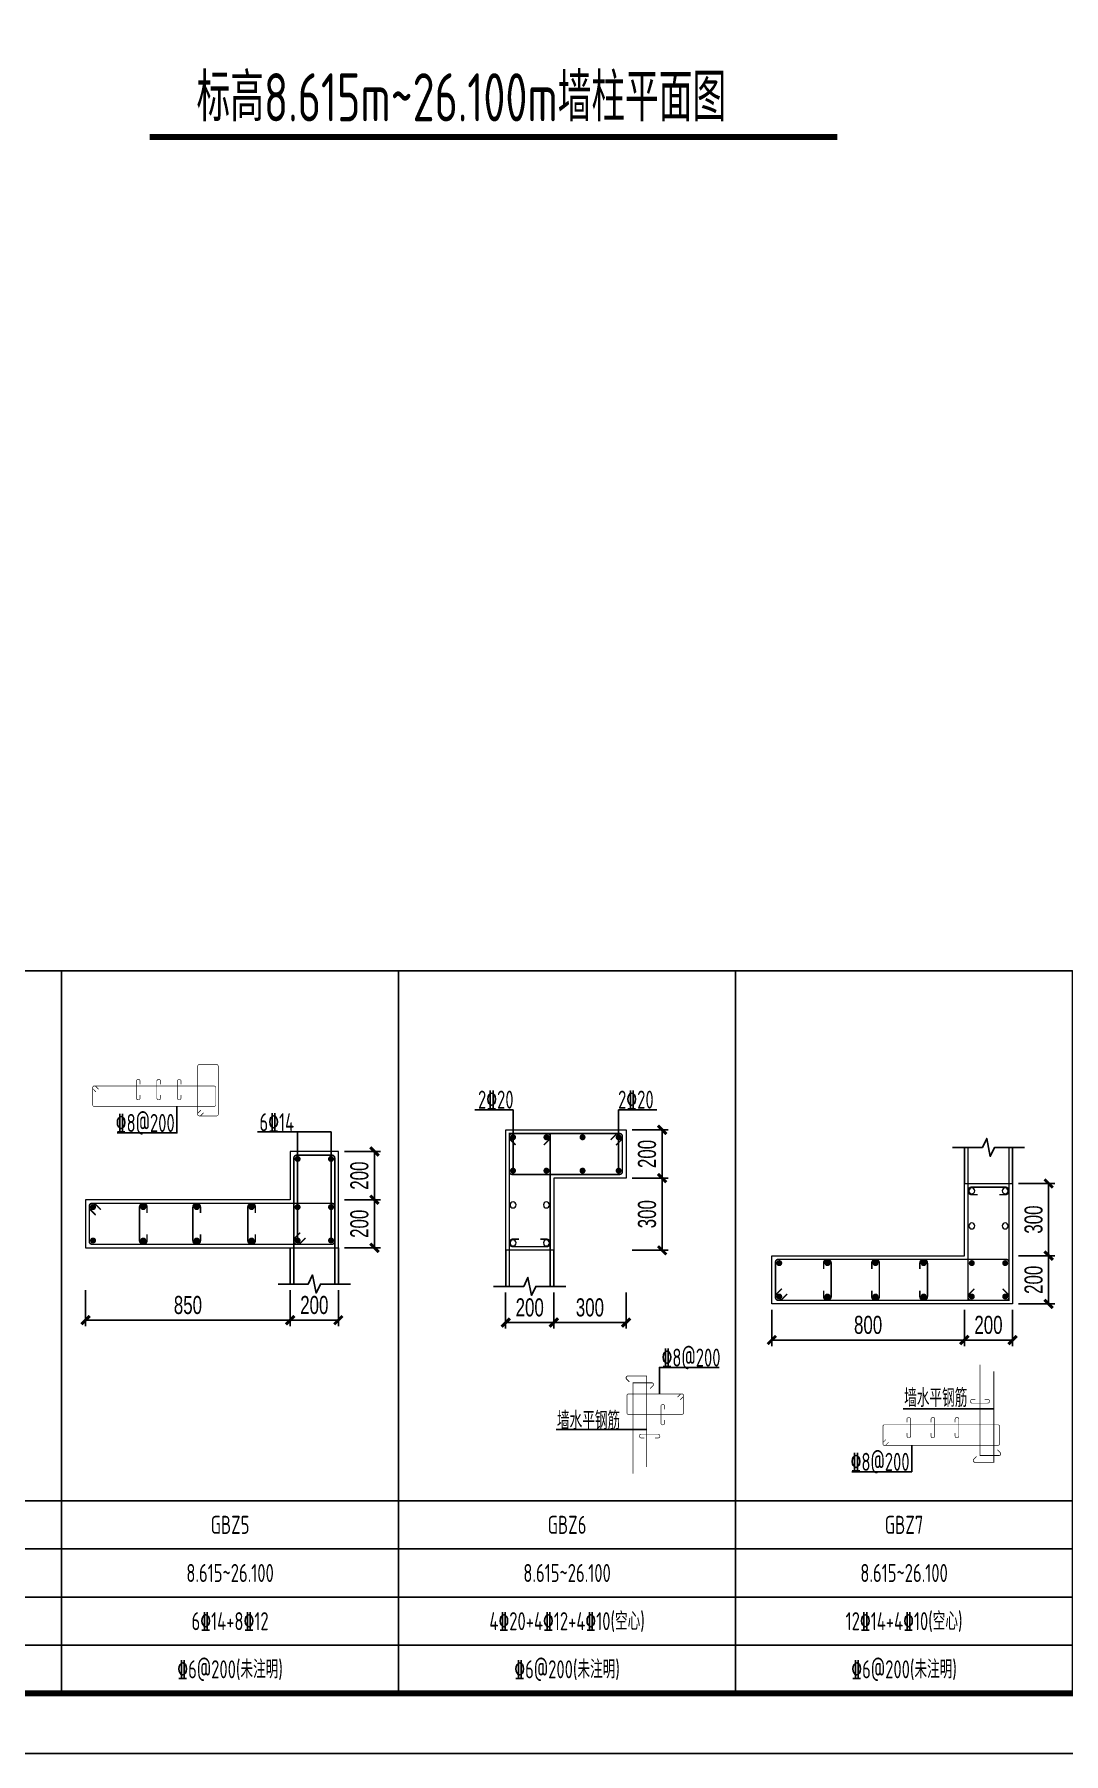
# Model space of a CAD drawing. Extents: x 393367 to 3005760, y 4998 to 826018.
# Drawn here: x 2371691 to 2388795, y 389162 to 417718 of the extents above; entities that cross this region are included whole.
import ezdxf
from ezdxf.enums import TextEntityAlignment as Align

# ---------------------------------------------------------------- set-up
doc = ezdxf.new("R2010")
doc.units = 0
doc.header["$LTSCALE"] = 1000
doc.layers.get('0').update_dxf_attribs({"linetype": 'CONTINUOUS'})
doc.layers.get('Defpoints').update_dxf_attribs({"linetype": 'CONTINUOUS'})
for name, color, linetype in [('-TK', 7, 'CONTINUOUS'), ('link-墙筋', 6, 'CONTINUOUS'), ('outline-pdx', 7, 'CONTINUOUS'), ('PUB_TEXT', 7, 'CONTINUOUS'), ('TAB', 7, 'CONTINUOUS'), ('TEXT', 7, 'CONTINUOUS'), ('z-计算配筋', 7, 'CONTINUOUS'), ('z-详图标注', 3, 'CONTINUOUS')]:
    doc.layers.add(name, color=color, linetype=linetype)
for name, color, linetype, lineweight in [('link', 6, 'CONTINUOUS', 18), ('outline', 7, 'CONTINUOUS', 18), ('REIN', 1, 'CONTINUOUS', 18)]:
    doc.layers.add(name, color=color, linetype=linetype, lineweight=lineweight)
doc.layers.add('yichutu', color=7, linetype='CONTINUOUS', true_color=0xffffff, plot=False)
doc.styles.add('BW_Dim', font='Bweng.shx', dxfattribs={"width": 0.7, "bigfont": 'hztxt.shx'})
doc.styles.add('TSSD_Rein', font='Tssdeng.shx', dxfattribs={"width": 0.7, "bigfont": 'hztxt.shx'})
doc.dimstyles.new('Cyz_25_100', dxfattribs={"dimtxt": 300, "dimasz": 100, "dimexe": 100, "dimexo": 100, "dimgap": 100, "dimtad": 1, "dimdec": 0, "dimlfac": 0.25, "dimzin": 0, "dimdsep": 46, "dimtxsty": 'BW_Dim', "dimblk": '_bwk', "dimcen": 0, "dimclrt": 7, "dimadec": 0, "dimazin": 0, "dimtfac": 1, "dimtdec": 0, "dimtix": 1, "dimtmove": 2, "dimatfit": 0, "dimfxl": 1, "dimtolj": 1, "dimtzin": 0, "dimarcsym": 0})

# ---------------------------------------------------------------- blocks, each defined once
blk = doc.blocks.new('_bwk')
blk.add_line((-1, 0), (0, 0))
at = {"const_width": 0.5}
blk.add_lwpolyline([(-0.7, -0.7), (0.7, 0.7)], dxfattribs=at)
blk = doc.blocks.new('*D304')
at = {"layer": 'Defpoints', "color": 0}
for p in [(2376743, 398362), (2377343, 398362), (2376743, 397562)]:
    blk.add_point(p, dxfattribs=at)
at = {"layer": 'z-详图标注', "color": 0, "lineweight": -2}
for p, q in [((2376843, 398362), (2377443, 398362)), ((2377343, 397662), (2377343, 398262)), ((2376843, 397562), (2377443, 397562))]:
    blk.add_line(p, q, dxfattribs=at)
at = {"layer": 'z-详图标注', "color": 0, "lineweight": -2, "xscale": 100, "yscale": 100, "zscale": 100}
for p, rotation in [((2377343, 398362), 90), ((2377343, 397562), 270)]:
    blk.add_blockref('_bwk', p, dxfattribs=dict(at, rotation=rotation))
at = {"layer": 'z-详图标注', "color": 7, "insert": (2377093, 397962), "char_height": 300, "attachment_point": 5, "rotation": 90, "style": 'BW_Dim'}
blk.add_mtext('\\A1;200', dxfattribs=at)
blk = doc.blocks.new('*D305')
at = {"layer": 'Defpoints', "color": 0}
for p in [(2376743, 399162), (2377343, 399162), (2376743, 398362)]:
    blk.add_point(p, dxfattribs=at)
at = {"layer": 'z-详图标注', "color": 0, "lineweight": -2}
for p, q in [((2376843, 399162), (2377443, 399162)), ((2377343, 398462), (2377343, 399062)), ((2376843, 398362), (2377443, 398362))]:
    blk.add_line(p, q, dxfattribs=at)
at = {"layer": 'z-详图标注', "color": 0, "lineweight": -2, "xscale": 100, "yscale": 100, "zscale": 100}
for p, rotation in [((2377343, 399162), 90), ((2377343, 398362), 270)]:
    blk.add_blockref('_bwk', p, dxfattribs=dict(at, rotation=rotation))
at = {"layer": 'z-详图标注', "color": 7, "insert": (2377093, 398762), "char_height": 300, "attachment_point": 5, "rotation": 90, "style": 'BW_Dim'}
blk.add_mtext('\\A1;200', dxfattribs=at)
blk = doc.blocks.new('*D306')
at = {"layer": 'Defpoints', "color": 0}
for p in [(2372543, 396962), (2375943, 396962), (2375943, 396362)]:
    blk.add_point(p, dxfattribs=at)
at = {"layer": 'z-详图标注', "color": 0, "lineweight": -2}
for p, q in [((2372543, 396862), (2372543, 396262)), ((2375943, 396862), (2375943, 396262)), ((2372643, 396362), (2375843, 396362))]:
    blk.add_line(p, q, dxfattribs=at)
at = {"layer": 'z-详图标注', "color": 0, "lineweight": -2, "xscale": 100, "yscale": 100, "zscale": 100, "rotation": 180}
blk.add_blockref('_bwk', (2372543, 396362), dxfattribs=at)
at = {"layer": 'z-详图标注', "color": 0, "lineweight": -2, "xscale": 100, "yscale": 100, "zscale": 100}
blk.add_blockref('_bwk', (2375943, 396362), dxfattribs=at)
at = {"layer": 'z-详图标注', "color": 7, "insert": (2374243, 396612), "char_height": 300, "attachment_point": 5, "style": 'BW_Dim'}
blk.add_mtext('\\A1;850', dxfattribs=at)
blk = doc.blocks.new('*D307')
at = {"layer": 'Defpoints', "color": 0}
for p in [(2375943, 396962), (2376743, 396962), (2376743, 396362)]:
    blk.add_point(p, dxfattribs=at)
at = {"layer": 'z-详图标注', "color": 0, "lineweight": -2}
for p, q in [((2375943, 396862), (2375943, 396262)), ((2376743, 396862), (2376743, 396262)), ((2376043, 396362), (2376643, 396362))]:
    blk.add_line(p, q, dxfattribs=at)
at = {"layer": 'z-详图标注', "color": 0, "lineweight": -2, "xscale": 100, "yscale": 100, "zscale": 100, "rotation": 180}
blk.add_blockref('_bwk', (2375943, 396362), dxfattribs=at)
at = {"layer": 'z-详图标注', "color": 0, "lineweight": -2, "xscale": 100, "yscale": 100, "zscale": 100}
blk.add_blockref('_bwk', (2376743, 396362), dxfattribs=at)
at = {"layer": 'z-详图标注', "color": 7, "insert": (2376343, 396612), "char_height": 300, "attachment_point": 5, "style": 'BW_Dim'}
blk.add_mtext('\\A1;200', dxfattribs=at)
blk = doc.blocks.new('A1')
blk.add_lwpolyline([(0, 59400), (0, 0), (84100, 0), (84100, 59400)], close=True)
at = {"const_width": 100}
blk.add_lwpolyline([(2500, 58400), (2500, 1000), (83100, 1000), (83100, 58400)], close=True, dxfattribs=at)
blk = doc.blocks.new('*D482')
at = {"layer": 'Defpoints', "color": 0}
for p in [(2381523, 398722), (2382123, 398722), (2381523, 397522)]:
    blk.add_point(p, dxfattribs=at)
at = {"layer": 'z-详图标注', "color": 0, "lineweight": -2}
for p, q in [((2381623, 398722), (2382223, 398722)), ((2382123, 397622), (2382123, 398622)), ((2381623, 397522), (2382223, 397522))]:
    blk.add_line(p, q, dxfattribs=at)
at = {"layer": 'z-详图标注', "color": 0, "lineweight": -2, "xscale": 100, "yscale": 100, "zscale": 100}
for p, rotation in [((2382123, 398722), 90), ((2382123, 397522), 270)]:
    blk.add_blockref('_bwk', p, dxfattribs=dict(at, rotation=rotation))
at = {"layer": 'z-详图标注', "color": 7, "insert": (2381873, 398122), "char_height": 300, "attachment_point": 5, "rotation": 90, "style": 'BW_Dim'}
blk.add_mtext('\\A1;300', dxfattribs=at)
blk = doc.blocks.new('*D483')
at = {"layer": 'Defpoints', "color": 0}
for p in [(2381523, 399522), (2382123, 399522), (2381523, 398722)]:
    blk.add_point(p, dxfattribs=at)
at = {"layer": 'z-详图标注', "color": 0, "lineweight": -2}
for p, q in [((2381623, 399522), (2382223, 399522)), ((2382123, 398822), (2382123, 399422)), ((2381623, 398722), (2382223, 398722))]:
    blk.add_line(p, q, dxfattribs=at)
at = {"layer": 'z-详图标注', "color": 0, "lineweight": -2, "xscale": 100, "yscale": 100, "zscale": 100}
for p, rotation in [((2382123, 399522), 90), ((2382123, 398722), 270)]:
    blk.add_blockref('_bwk', p, dxfattribs=dict(at, rotation=rotation))
at = {"layer": 'z-详图标注', "color": 7, "insert": (2381873, 399122), "char_height": 300, "attachment_point": 5, "rotation": 90, "style": 'BW_Dim'}
blk.add_mtext('\\A1;200', dxfattribs=at)
blk = doc.blocks.new('*D484')
at = {"layer": 'Defpoints', "color": 0}
for p in [(2379523, 396922), (2380323, 396922), (2380323, 396322)]:
    blk.add_point(p, dxfattribs=at)
at = {"layer": 'z-详图标注', "color": 0, "lineweight": -2}
for p, q in [((2379523, 396822), (2379523, 396222)), ((2380323, 396822), (2380323, 396222)), ((2379623, 396322), (2380223, 396322))]:
    blk.add_line(p, q, dxfattribs=at)
at = {"layer": 'z-详图标注', "color": 0, "lineweight": -2, "xscale": 100, "yscale": 100, "zscale": 100, "rotation": 180}
blk.add_blockref('_bwk', (2379523, 396322), dxfattribs=at)
at = {"layer": 'z-详图标注', "color": 0, "lineweight": -2, "xscale": 100, "yscale": 100, "zscale": 100}
blk.add_blockref('_bwk', (2380323, 396322), dxfattribs=at)
at = {"layer": 'z-详图标注', "color": 7, "insert": (2379923, 396572), "char_height": 300, "attachment_point": 5, "style": 'BW_Dim'}
blk.add_mtext('\\A1;200', dxfattribs=at)
blk = doc.blocks.new('*D485')
at = {"layer": 'Defpoints', "color": 0}
for p in [(2380323, 396922), (2381523, 396922), (2381523, 396322)]:
    blk.add_point(p, dxfattribs=at)
at = {"layer": 'z-详图标注', "color": 0, "lineweight": -2}
for p, q in [((2380323, 396822), (2380323, 396222)), ((2381523, 396822), (2381523, 396222)), ((2380423, 396322), (2381423, 396322))]:
    blk.add_line(p, q, dxfattribs=at)
at = {"layer": 'z-详图标注', "color": 0, "lineweight": -2, "xscale": 100, "yscale": 100, "zscale": 100, "rotation": 180}
blk.add_blockref('_bwk', (2380323, 396322), dxfattribs=at)
at = {"layer": 'z-详图标注', "color": 0, "lineweight": -2, "xscale": 100, "yscale": 100, "zscale": 100}
blk.add_blockref('_bwk', (2381523, 396322), dxfattribs=at)
at = {"layer": 'z-详图标注', "color": 7, "insert": (2380923, 396572), "char_height": 300, "attachment_point": 5, "style": 'BW_Dim'}
blk.add_mtext('\\A1;300', dxfattribs=at)
blk = doc.blocks.new('*D486')
at = {"layer": 'Defpoints', "color": 0}
for p in [(2387946, 397432), (2388546, 397432), (2387946, 396632)]:
    blk.add_point(p, dxfattribs=at)
at = {"layer": 'z-详图标注', "color": 0, "lineweight": -2}
for p, q in [((2388046, 397432), (2388646, 397432)), ((2388546, 396732), (2388546, 397332)), ((2388046, 396632), (2388646, 396632))]:
    blk.add_line(p, q, dxfattribs=at)
at = {"layer": 'z-详图标注', "color": 0, "lineweight": -2, "xscale": 100, "yscale": 100, "zscale": 100}
for p, rotation in [((2388546, 397432), 90), ((2388546, 396632), 270)]:
    blk.add_blockref('_bwk', p, dxfattribs=dict(at, rotation=rotation))
at = {"layer": 'z-详图标注', "color": 7, "insert": (2388296, 397032), "char_height": 300, "attachment_point": 5, "rotation": 90, "style": 'BW_Dim'}
blk.add_mtext('\\A1;200', dxfattribs=at)
blk = doc.blocks.new('*D487')
at = {"layer": 'Defpoints', "color": 0}
for p in [(2387946, 398632), (2388546, 398632), (2387946, 397432)]:
    blk.add_point(p, dxfattribs=at)
at = {"layer": 'z-详图标注', "color": 0, "lineweight": -2}
for p, q in [((2388046, 398632), (2388646, 398632)), ((2388546, 397532), (2388546, 398532)), ((2388046, 397432), (2388646, 397432))]:
    blk.add_line(p, q, dxfattribs=at)
at = {"layer": 'z-详图标注', "color": 0, "lineweight": -2, "xscale": 100, "yscale": 100, "zscale": 100}
for p, rotation in [((2388546, 398632), 90), ((2388546, 397432), 270)]:
    blk.add_blockref('_bwk', p, dxfattribs=dict(at, rotation=rotation))
at = {"layer": 'z-详图标注', "color": 7, "insert": (2388296, 398032), "char_height": 300, "attachment_point": 5, "rotation": 90, "style": 'BW_Dim'}
blk.add_mtext('\\A1;300', dxfattribs=at)
blk = doc.blocks.new('*D488')
at = {"layer": 'Defpoints', "color": 0}
for p in [(2383946, 396632), (2387146, 396632), (2387146, 396032)]:
    blk.add_point(p, dxfattribs=at)
at = {"layer": 'z-详图标注', "color": 0, "lineweight": -2}
for p, q in [((2383946, 396532), (2383946, 395932)), ((2387146, 396532), (2387146, 395932)), ((2384046, 396032), (2387046, 396032))]:
    blk.add_line(p, q, dxfattribs=at)
at = {"layer": 'z-详图标注', "color": 0, "lineweight": -2, "xscale": 100, "yscale": 100, "zscale": 100, "rotation": 180}
blk.add_blockref('_bwk', (2383946, 396032), dxfattribs=at)
at = {"layer": 'z-详图标注', "color": 0, "lineweight": -2, "xscale": 100, "yscale": 100, "zscale": 100}
blk.add_blockref('_bwk', (2387146, 396032), dxfattribs=at)
at = {"layer": 'z-详图标注', "color": 7, "insert": (2385546, 396282), "char_height": 300, "attachment_point": 5, "style": 'BW_Dim'}
blk.add_mtext('\\A1;800', dxfattribs=at)
blk = doc.blocks.new('*D489')
at = {"layer": 'Defpoints', "color": 0}
for p in [(2387146, 396632), (2387946, 396632), (2387946, 396032)]:
    blk.add_point(p, dxfattribs=at)
at = {"layer": 'z-详图标注', "color": 0, "lineweight": -2}
for p, q in [((2387146, 396532), (2387146, 395932)), ((2387946, 396532), (2387946, 395932)), ((2387246, 396032), (2387846, 396032))]:
    blk.add_line(p, q, dxfattribs=at)
at = {"layer": 'z-详图标注', "color": 0, "lineweight": -2, "xscale": 100, "yscale": 100, "zscale": 100, "rotation": 180}
blk.add_blockref('_bwk', (2387146, 396032), dxfattribs=at)
at = {"layer": 'z-详图标注', "color": 0, "lineweight": -2, "xscale": 100, "yscale": 100, "zscale": 100}
blk.add_blockref('_bwk', (2387946, 396032), dxfattribs=at)
at = {"layer": 'z-详图标注', "color": 7, "insert": (2387546, 396282), "char_height": 300, "attachment_point": 5, "style": 'BW_Dim'}
blk.add_mtext('\\A1;200', dxfattribs=at)
blk = doc.blocks.new('yct-841-594-84100-59400-100-1000')
at = {"layer": 'yichutu', "color": 7, "true_color": 0xffffff}
blk.add_lwpolyline([(0, 0), (0, 59400), (84100, 59400), (84100, 0)], close=True, dxfattribs=at)

msp = doc.modelspace()

# ---------------------------------------------------------------- linework, layer by layer
at = {"layer": '-TK'}
msp.add_line((2342393.38356, 389162.12225), (2415993.38356, 389162.12225), dxfattribs=at)
at = {"layer": 'link'}
for points, const_width in [([(2373448.66786, 400102.43973), (2373448.66786, 400052.43973, -1), (2373386.16786, 400052.43973), (2373386.16786, 400329.93973, -1), (2373448.66786, 400329.93973), (2373448.66786, 400279.93973)], 10), ([(2373788.6664, 400102.42101), (2373788.6664, 400052.42101, -1), (2373726.1664, 400052.42101), (2373726.1664, 400329.92101, -1), (2373788.6664, 400329.92101), (2373788.6664, 400279.92101)], 10), ([(2374128.66494, 400102.40228), (2374128.66494, 400052.40228, -1), (2374066.16494, 400052.40228), (2374066.16494, 400329.90228, -1), (2374128.66494, 400329.90228), (2374128.66494, 400279.90228)], 10), ([(2387368.92744, 398446.7313), (2387268.92744, 398446.7313, -1), (2387268.92744, 398571.7313), (2387823.92744, 398571.7313, -1), (2387823.92744, 398446.7313), (2387723.92744, 398446.7313)], 25), ([(2373563.61904, 397784.67034), (2373563.61904, 397684.67034, -1), (2373438.61904, 397684.67034), (2373438.61904, 398239.67034, -1), (2373563.61904, 398239.67034), (2373563.61904, 398139.67034)], 25), ([(2374450.85702, 397784.59545), (2374450.85702, 397684.59545, -1), (2374325.85702, 397684.59545), (2374325.85702, 398239.59545, -1), (2374450.85702, 398239.59545), (2374450.85702, 398139.59545)], 25), ([(2375363.70562, 397784.558), (2375363.70562, 397684.558, -1), (2375238.70562, 397684.558), (2375238.70562, 398239.558, -1), (2375363.70562, 398239.558), (2375363.70562, 398139.558)], 25), ([(2379745.6155, 397707.00929), (2379645.6155, 397707.00929, 1), (2379645.6155, 397582.00929), (2380200.6155, 397582.00929, 1), (2380200.6155, 397707.00929), (2380100.6155, 397707.00929)], 25), ([(2384806.40854, 397209.2313), (2384806.40854, 397309.2313, -1), (2384931.40854, 397309.2313), (2384931.40854, 396754.2313, -1), (2384806.40854, 396754.2313), (2384806.40854, 396854.2313)], 25), ([(2385606.41484, 397209.2313), (2385606.41484, 397309.2313, -1), (2385731.41484, 397309.2313), (2385731.41484, 396754.2313, -1), (2385606.41484, 396754.2313), (2385606.41484, 396854.2313)], 25), ([(2386406.42114, 397209.2313), (2386406.42114, 397309.2313, -1), (2386531.42114, 397309.2313), (2386531.42114, 396754.2313, -1), (2386406.42114, 396754.2313), (2386406.42114, 396854.2313)], 25), ([(2382165.30524, 394703.64065), (2382165.30524, 394653.64065, -1), (2382102.80524, 394653.64065), (2382102.80524, 394931.14065, -1), (2382165.30524, 394931.14065), (2382165.30524, 394881.14065)], 10), ([(2387483.23321, 395045.94729), (2387533.23321, 395045.94729, -1), (2387533.23321, 394983.44729), (2387275.73321, 394983.44729, -1), (2387275.73321, 395045.94729), (2387325.73321, 395045.94729)], 10), ([(2386191.38948, 394665.69712), (2386191.38948, 394715.69712, -1), (2386253.88948, 394715.69712), (2386253.88948, 394438.19712, -1), (2386191.38948, 394438.19712), (2386191.38948, 394488.19712)], 10), ([(2386591.39263, 394665.69712), (2386591.39263, 394715.69712, -1), (2386653.89263, 394715.69712), (2386653.89263, 394438.19712, -1), (2386591.39263, 394438.19712), (2386591.39263, 394488.19712)], 10), ([(2386991.39578, 394665.69712), (2386991.39578, 394715.69712, -1), (2387053.89578, 394715.69712), (2387053.89578, 394438.19712, -1), (2386991.39578, 394438.19712), (2386991.39578, 394488.19712)], 10), ([(2382004.24603, 394405.36781), (2382054.24603, 394405.36781, 1), (2382054.24603, 394467.86781), (2381776.74603, 394467.86781, 1), (2381776.74603, 394405.36781), (2381826.74603, 394405.36781)], 10)]:
    msp.add_lwpolyline(points, format="xyb", dxfattribs=dict(at, const_width=const_width))
at = {"layer": 'link', "color": 1}
for points, const_width in [([(2374503.36211, 399807.66361), (2374457.40075, 399761.70109, -0.1989117942), (2374440.43033, 399754.67144), (2374430.17726, 399754.67129, -0.4142148542), (2374406.17691, 399778.67104), (2374406.16344, 400582.34603, -0.4142166186), (2374430.16344, 400606.34628), (2374722.16399, 400606.34628, -0.4142092143), (2374746.16399, 400582.34663), (2374746.18315, 399778.67598, -0.4142135624), (2374722.18351, 399754.67562), (2374430.17726, 399754.67129, -0.4142148542), (2374406.17691, 399778.67104), (2374406.1768, 399788.92411, -0.1989117942), (2374413.20602, 399805.89471), (2374459.16738, 399851.85723)], 10), ([(2372714.16102, 400154.15731), (2372668.20161, 400200.12178, -0.1989123674), (2372661.1731, 400217.09273), (2372661.17367, 400227.34578, -0.4142135624), (2372685.17499, 400251.34445), (2374677.17372, 400251.23476, -0.4141930882), (2374701.1724, 400227.23511), (2374701.17673, 399935.23511, -0.4142340368), (2374677.17541, 399911.23476), (2372685.15627, 399911.34446, -0.4142135624), (2372661.15759, 399935.34578), (2372661.17367, 400227.34578, -0.4142135624), (2372685.17499, 400251.34445), (2372695.42804, 400251.34389, -0.1989123674), (2372712.39821, 400244.31352), (2372758.35762, 400198.34905)], 10), ([(2381356.74605, 399267.63818), (2381448.66993, 399359.56206, 0.1989123674), (2381462.7288, 399393.50319), (2381462.7288, 399414.00929, 0.4142135624), (2381414.7288, 399462.00929), (2379631.1155, 399462.00929, 0.4142135624), (2379583.1155, 399414.00929), (2379583.1155, 398830.00929, 0.4142135624), (2379631.1155, 398782.00929), (2381414.7288, 398782.00929, 0.4142135624), (2381462.7288, 398830.00929), (2381462.7288, 399414.00929, 0.4142135624), (2381414.7288, 399462.00929), (2381394.22271, 399462.00929, 0.1989123674), (2381360.28158, 399447.95041), (2381268.3577, 399356.02653)], 25), ([(2376197.75014, 397728.01355), (2376105.82741, 397636.08851, -0.1989117942), (2376071.88657, 397622.02921), (2376051.38043, 397622.0289, -0.4142148542), (2376003.37972, 397670.0284), (2376003.37434, 399054.21669, -0.4142166186), (2376051.37434, 399102.21719), (2376635.37544, 399102.21719, -0.4142092143), (2376683.37544, 399054.2179), (2376683.39222, 397670.03828, -0.4142135624), (2376635.39293, 397622.03757), (2376051.38043, 397622.0289, -0.4142148542), (2376003.37972, 397670.0284), (2376003.37951, 397690.53455, -0.1989117942), (2376017.43795, 397724.47574), (2376109.36067, 397816.40079)], 25), ([(2372709.36454, 398107.83429), (2372617.44572, 398199.76323, -0.1989123674), (2372603.38871, 398233.70513), (2372603.38984, 398254.21123, -0.4142135624), (2372651.39249, 398302.20859), (2376635.38995, 398301.9892, -0.4141930882), (2376683.38731, 398253.98991), (2376683.39597, 397669.98991, -0.4142340368), (2376635.39333, 397621.98919), (2372651.35504, 397622.20859, -0.4142135624), (2372603.35768, 397670.21123), (2372603.38984, 398254.21123, -0.4142135624), (2372651.39249, 398302.20859), (2372671.89858, 398302.20746, -0.1989123674), (2372705.83894, 398288.14671), (2372797.75775, 398196.21777)], 25), ([(2384112.385, 396886.1024), (2384020.46111, 396794.17852, 0.1989123674), (2384006.40224, 396760.23739), (2384006.40224, 396739.7313, 0.4142135624), (2384054.40224, 396691.7313), (2387838.42744, 396691.7313, 0.4142135626), (2387886.42744, 396739.7313), (2387886.42744, 397323.7313, 0.4142135622), (2387838.42744, 397371.7313), (2384054.40224, 397371.7313, 0.4142135624), (2384006.40224, 397323.7313), (2384006.40224, 396739.7313, 0.4142135624), (2384054.40224, 396691.7313), (2384074.90834, 396691.7313, 0.1989123674), (2384108.84946, 396705.79017), (2384200.77334, 396797.71405)], 25), ([(2382424.56128, 395039.50575), (2382470.52322, 395085.46769, 0.1989123674), (2382477.55266, 395102.43825), (2382477.55266, 395112.6913, 0.4142135624), (2382453.55266, 395136.6913), (2381561.74601, 395136.6913, 0.4142135624), (2381537.74601, 395112.6913), (2381537.74601, 394820.6913, 0.4142135624), (2381561.74601, 394796.6913), (2382453.55266, 394796.6913, 0.4142135624), (2382477.55266, 394820.6913), (2382477.55266, 395112.6913, 0.4142135624), (2382453.55266, 395136.6913), (2382443.29961, 395136.6913, 0.1989123674), (2382426.32905, 395129.66186), (2382380.36711, 395083.69992)], 10), ([(2385844.3777, 394380.08918), (2385798.41576, 394334.12724, 0.1989123674), (2385791.38632, 394317.15668), (2385791.38632, 394306.90363, 0.4142135624), (2385815.38632, 394282.90363), (2387707.39893, 394282.90363, 0.4142135626), (2387731.39893, 394306.90363), (2387731.39893, 394598.90363, 0.4142135622), (2387707.39893, 394622.90363), (2385815.38632, 394622.90363, 0.4142135624), (2385791.38632, 394598.90363), (2385791.38632, 394306.90363, 0.4142135624), (2385815.38632, 394282.90363), (2385825.63937, 394282.90363, 0.1989123674), (2385842.60994, 394289.93307), (2385888.57188, 394335.89501)], 10)]:
    msp.add_lwpolyline(points, format="xyb", dxfattribs=dict(at, const_width=const_width))
at = {"layer": 'link-墙筋', "color": 152}
for points, const_width in [([(2379583.1155, 396922.00929), (2379583.1155, 399462.00929), (2380215.1155, 399462.00929, -0.4142135624), (2380263.1155, 399414.00929), (2380263.1155, 399397.03872, -0.1989123674), (2380249.05663, 399363.0976), (2380157.13275, 399271.17372)], 25), ([(2380263.1155, 396922.00929), (2380263.1155, 399462.00929), (2379631.1155, 399462.00929, 0.4142135624), (2379583.1155, 399414.00929), (2379583.1155, 399397.03872, 0.1989123674), (2379597.17438, 399363.0976), (2379689.09826, 399271.17372)], 25), ([(2387206.42744, 399231.7313), (2387206.42744, 396691.7313), (2387838.42744, 396691.7313, 0.4142135624), (2387886.42744, 396739.7313), (2387886.42744, 396756.70186, 0.1989123674), (2387872.36857, 396790.64299), (2387780.44469, 396882.56687)], 25), ([(2387886.42744, 399231.7313), (2387886.42744, 396691.7313), (2387254.42744, 396691.7313, -0.4142135624), (2387206.42744, 396739.7313), (2387206.42744, 396756.70186, -0.1989123674), (2387220.48632, 396790.64299), (2387312.4102, 396882.56687)], 25), ([(2387634.8043, 395509.46975), (2387634.8043, 394001.57182), (2387319.12983, 394001.57182, -0.4142135624), (2387295.12983, 394025.57182), (2387295.12983, 394034.0571, -0.1989123674), (2387302.15926, 394051.02766), (2387348.12121, 394096.98961)], 12.5), ([(2387407.16758, 395621.74373), (2387407.16758, 394113.8458), (2387722.84205, 394113.8458, 0.4142135624), (2387746.84205, 394137.8458), (2387746.84205, 394146.33109, 0.1989123674), (2387739.81262, 394163.30165), (2387693.85067, 394209.26359)], 12.5), ([(2381864.6852, 393924.92526), (2381864.6852, 395432.82319), (2381549.01072, 395432.82319, 0.4142135624), (2381525.01072, 395408.82319), (2381525.01072, 395400.33791, 0.1989123674), (2381532.04016, 395383.36734), (2381578.0021, 395337.4054)], 12.5), ([(2381637.04847, 393812.65128), (2381637.04847, 395320.5492), (2381952.72295, 395320.5492, -0.4142135624), (2381976.72295, 395296.5492), (2381976.72295, 395288.06392, -0.1989123674), (2381969.69351, 395271.09336), (2381923.73157, 395225.13142)], 12.5)]:
    msp.add_lwpolyline(points, format="xyb", dxfattribs=dict(at, const_width=const_width))
at = {"layer": 'link-墙筋', "const_width": 25}
for points in [[(2376003.37833, 397727.02819), (2376003.39208, 396962.02819)], [(2376683.39137, 397727.03828), (2376683.40272, 396962.03828)]]:
    msp.add_lwpolyline(points, dxfattribs=at)
at = {"layer": 'outline'}
for points in [[(2380323.1155, 398722.00929), (2380323.1155, 397522.00929), (2379523.1155, 397522.00929), (2379523.1155, 399522.00929), (2381522.7288, 399522.00929), (2381522.7288, 398722.00929)], [(2375943.3813, 397562.0273), (2375943.3813, 397562.0273), (2376743.39382, 397562.03917), (2376743.37383, 399162.21719), (2375943.37384, 399162.2172), (2375943.37383, 398362.0273), (2372543.39579, 398362.21453), (2372543.35174, 397562.21454)], [(2387146.42744, 397431.7313), (2387146.42744, 398631.7313), (2387946.42744, 398631.7313), (2387946.42744, 396631.7313), (2383946.40224, 396631.7313), (2383946.40224, 397431.7313)]]:
    msp.add_lwpolyline(points, close=True, dxfattribs=at)
at = {"layer": 'outline-pdx'}
for points in [[(2386946.42744, 399231.7313), (2387446.42744, 399231.7313), (2387516.42744, 399381.7313), (2387576.42744, 399081.7313), (2387646.42744, 399231.7313), (2388146.42744, 399231.7313)], [(2387146.42744, 398631.7313), (2387146.42744, 399231.7313)], [(2387946.42744, 398631.7313), (2387946.42744, 399231.7313)], [(2375943.3813, 397562.0273), (2375943.39208, 396962.0273)], [(2376743.39382, 397562.03917), (2376743.40272, 396962.03917)], [(2379523.1155, 397522.00929), (2379523.1155, 396922.00929)], [(2380323.1155, 397522.00929), (2380323.1155, 396922.00929)], [(2375743.39208, 396962.02433), (2376243.3974, 396962.03175), (2376313.39517, 397112.03279), (2376373.39962, 396812.03368), (2376443.3974, 396962.03472), (2376943.40272, 396962.04214)], [(2379323.1155, 396922.00929), (2379823.1155, 396922.00929), (2379893.1155, 397072.00929), (2379953.1155, 396772.00929), (2380023.1155, 396922.00929), (2380523.1155, 396922.00929)]]:
    msp.add_lwpolyline(points, dxfattribs=at)
at = {"layer": 'PUB_TEXT', "color": 7, "const_width": 100}
msp.add_lwpolyline([(2373605.98308, 416013.06309), (2385035.71543, 416013.06309)], dxfattribs=at)
at = {"layer": 'REIN', "const_width": 50}
for points in [[(2379620.6155, 399399.50929, 1), (2379670.6155, 399399.50929, 1)], [(2380175.6155, 399399.50929, 1), (2380225.6155, 399399.50929, 1)], [(2380775.42215, 399399.50929, 1), (2380825.42215, 399399.50929, 1)], [(2381375.2288, 399399.50929, 1), (2381425.2288, 399399.50929, 1)], [(2376040.87449, 399039.71719, 1), (2376090.87449, 399039.71719, 1)], [(2376595.87565, 399039.71719, 1), (2376645.87565, 399039.71719, 1)], [(2379620.6155, 398844.50929, 1), (2379670.6155, 398844.50929, 1)], [(2380175.6155, 398844.50929, 1), (2380225.6155, 398844.50929, 1)], [(2380775.42215, 398844.50929, 1), (2380825.42215, 398844.50929, 1)], [(2381375.2288, 398844.50929, 1), (2381425.2288, 398844.50929, 1)], [(2372640.88905, 398239.70779, 1), (2372690.88905, 398239.70779, 1)], [(2373476.11904, 398239.67034, 1), (2373526.11904, 398239.67034, 1)], [(2374363.35702, 398239.59545, 1), (2374413.35702, 398239.59545, 1)], [(2375276.20562, 398239.558, 1), (2375326.20562, 398239.558, 1)], [(2376040.87383, 398239.52056, 1), (2376090.87383, 398239.52056, 1)], [(2376595.88752, 398239.48999, 1), (2376645.88752, 398239.48999, 1)], [(2372640.85848, 397684.70779, 1), (2372690.85848, 397684.70779, 1)], [(2373476.08848, 397684.67034, 1), (2373526.08848, 397684.67034, 1)], [(2374363.32645, 397684.59545, 1), (2374413.32645, 397684.59545, 1)], [(2375276.17506, 397684.558, 1), (2375326.17506, 397684.558, 1)], [(2376040.8791, 397684.52056, 1), (2376090.8791, 397684.52056, 1)], [(2376595.89576, 397684.48999, 1), (2376645.89576, 397684.48999, 1)], [(2384043.90224, 397309.2313, 1), (2384093.90224, 397309.2313, 1)], [(2384843.90854, 397309.2313, 1), (2384893.90854, 397309.2313, 1)], [(2385643.91484, 397309.2313, 1), (2385693.91484, 397309.2313, 1)], [(2386443.92114, 397309.2313, 1), (2386493.92114, 397309.2313, 1)], [(2387243.92744, 397309.2313, 1), (2387293.92744, 397309.2313, 1)], [(2387798.92744, 397309.2313, 1), (2387848.92744, 397309.2313, 1)], [(2384043.90224, 396754.2313, 1), (2384093.90224, 396754.2313, 1)], [(2384843.90854, 396754.2313, 1), (2384893.90854, 396754.2313, 1)], [(2385643.91484, 396754.2313, 1), (2385693.91484, 396754.2313, 1)], [(2386443.92114, 396754.2313, 1), (2386493.92114, 396754.2313, 1)], [(2387243.92744, 396754.2313, 1), (2387293.92744, 396754.2313, 1)], [(2387798.92744, 396754.2313, 1), (2387848.92744, 396754.2313, 1)]]:
    msp.add_lwpolyline(points, format="xyb", close=True, dxfattribs=at)
at = {"layer": 'REIN'}
for points in [[(2387218.92744, 398509.2313, 1), (2387318.92744, 398509.2313, 1)], [(2387773.92744, 398509.2313, 1), (2387873.92744, 398509.2313, 1)], [(2379595.6155, 398275.24346, 1), (2379695.6155, 398275.24346, 1)], [(2380150.6155, 398275.24346, 1), (2380250.6155, 398275.24346, 1)], [(2387218.92744, 397926.11266, 1), (2387318.92744, 397926.11266, 1)], [(2387773.92744, 397926.11266, 1), (2387873.92744, 397926.11266, 1)], [(2379595.6155, 397644.50929, 1), (2379695.6155, 397644.50929, 1)], [(2380150.6155, 397644.50929, 1), (2380250.6155, 397644.50929, 1)]]:
    msp.add_lwpolyline(points, format="xyb", close=True, dxfattribs=at)
at = {"layer": 'TAB'}
for points in [[(2366543.38356, 390162.12225), (2366543.38356, 402162.12225), (2372143.38356, 402162.12225), (2372143.38356, 390162.12225), (2366543.38356, 390162.12225), (2366543.38356, 393362.12225), (2372143.38356, 393362.12225), (2372143.38356, 392562.12225), (2366543.38356, 392562.12225), (2366543.38356, 391762.12225), (2372143.38356, 391762.12225), (2372143.38356, 390962.12225), (2366543.38356, 390962.12225), (2366543.38356, 390162.12225)], [(2372143.38356, 390162.12225), (2372143.38356, 402162.12225), (2377743.38356, 402162.12225), (2377743.38356, 390162.12225), (2372143.38356, 390162.12225), (2372143.38356, 393362.12225), (2377743.38356, 393362.12225), (2377743.38356, 392562.12225), (2372143.38356, 392562.12225), (2372143.38356, 391762.12225), (2377743.38356, 391762.12225), (2377743.38356, 390962.12225), (2372143.38356, 390962.12225), (2372143.38356, 390162.12225)], [(2377743.38356, 390162.12225), (2377743.38356, 402162.12225), (2383343.38356, 402162.12225), (2383343.38356, 390162.12225), (2377743.38356, 390162.12225), (2377743.38356, 393362.12225), (2383343.38356, 393362.12225), (2383343.38356, 392562.12225), (2377743.38356, 392562.12225), (2377743.38356, 391762.12225), (2383343.38356, 391762.12225), (2383343.38356, 390962.12225), (2377743.38356, 390962.12225), (2377743.38356, 390162.12225)], [(2383343.38356, 390162.12225), (2383343.38356, 402162.12225), (2388943.38356, 402162.12225), (2388943.38356, 390162.12225), (2383343.38356, 390162.12225), (2383343.38356, 393362.12225), (2388943.38356, 393362.12225), (2388943.38356, 392562.12225), (2383343.38356, 392562.12225), (2383343.38356, 391762.12225), (2388943.38356, 391762.12225), (2388943.38356, 390962.12225), (2383343.38356, 390962.12225), (2383343.38356, 390162.12225)]]:
    msp.add_lwpolyline(points, dxfattribs=at)
at = {"layer": 'TEXT'}
for p, q in [((2376620.89576, 399489.49123), (2375398.20947, 399489.49123)), ((2376065.8791, 397684.52056), (2376065.8791, 399489.49123)), ((2376620.89576, 397684.48999), (2376620.89576, 399489.49123))]:
    msp.add_line(p, q, dxfattribs=at)
at = {"layer": 'z-计算配筋'}
for p, q in [((2379645.6155, 399854.94702), (2379010.51702, 399854.94702)), ((2379645.6155, 398844.50929), (2379645.6155, 399854.94702)), ((2381400.2288, 398844.50929), (2381400.2288, 399854.94702)), ((2381400.2288, 399854.94702), (2382035.32728, 399854.94702))]:
    msp.add_line(p, q, dxfattribs=at)
for points in [[(2374059.65235, 399911.26876), (2374059.65235, 399472.41865), (2373065.99818, 399472.41865)], [(2382076.70058, 395136.6913), (2382076.70058, 395575.54141), (2383070.35475, 395575.54141)], [(2387634.8043, 394888.796), (2386129.70532, 394888.796)], [(2381864.6852, 394545.59901), (2380359.58621, 394545.59901)], [(2386271.16702, 394282.90363), (2386271.16702, 393844.05351), (2385277.51285, 393844.05351)]]:
    msp.add_lwpolyline(points, dxfattribs=at)

# ---------------------------------------------------------------- block references
at = {"layer": '-TK'}
msp.add_blockref('A1', (2339893.38356, 389162.12225), dxfattribs=at)
at = {"layer": 'yichutu'}
msp.add_blockref('yct-841-594-84100-59400-100-1000', (2339893.38356, 389162.12225), dxfattribs=at)

# ---------------------------------------------------------------- texts
at = {"layer": 'PUB_TEXT', "color": 7, "style": 'TSSD_Rein', "width": 0.7}
msp.add_text('标高8.615m~26.100m墙柱平面图', height=800, dxfattribs=at).set_placement((2374385.91007, 416273.06309))
at = {"layer": 'z-计算配筋', "style": 'TSSD_Rein', "width": 0.7}
for s, p in [('2%%13220', (2379358.88535, 400024.3472)), ('2%%13220', (2381686.95896, 400024.3472)), ('%%1328@200', (2373533.31041, 399637.03329)), ('6%%13214', (2375719.69671, 399650.05931)), ('%%1328@200', (2382603.04252, 395740.15605)), ('墙水平钢筋', (2386670.46788, 395069.29569)), ('墙水平钢筋', (2380900.34877, 394693.1552)), ('%%1328@200', (2385744.82508, 394008.66815)), ('GBZ5', (2374943.38356, 392962.12225)), ('GBZ6', (2380543.38356, 392962.12225)), ('GBZ7', (2386143.38356, 392962.12225)), ('8.615~26.100', (2374943.38356, 392162.12225)), ('8.615~26.100', (2380543.38356, 392162.12225)), ('8.615~26.100', (2386143.38356, 392162.12225)), ('6%%13214+8%%13212', (2374943.38356, 391362.12225)), ('4%%13220+4%%13212+4%%13210(空心)', (2380543.38356, 391362.12225)), ('12%%13214+4%%13210(空心)', (2386143.38356, 391362.12225)), ('%%1326@200(未注明)', (2374943.38356, 390562.12225)), ('%%1326@200(未注明)', (2380543.38356, 390562.12225)), ('%%1326@200(未注明)', (2386143.38356, 390562.12225))]:
    msp.add_text(s, height=300, dxfattribs=at).set_placement(p, align=Align.MIDDLE_CENTER)

# ---------------------------------------------------------------- dimensions: what is measured, and where the dimension line sits
at = {"layer": 'z-详图标注'}
for base, p1, p2, picture, middle in [((2382122.7288, 399522.00929), (2381522.7288, 398722.00929), (2381522.7288, 399522.00929), '*D483', (2381872.7288, 399122.00929)), ((2377343.41538, 399162.21719), (2376743.41538, 398362.21453), (2376743.41538, 399162.21719), '*D305', (2377093.41538, 398762.21586)), ((2382122.7288, 398722.00929), (2381522.7288, 397522.00929), (2381522.7288, 398722.00929), '*D482', (2381872.7288, 398122.00929)), ((2388546.42744, 398631.7313), (2387946.42744, 397431.7313), (2387946.42744, 398631.7313), '*D487', (2388296.42744, 398031.7313)), ((2377343.41538, 398362.0273), (2376743.41538, 397562.21454), (2376743.41538, 398362.0273), '*D304', (2377093.41538, 397962.12092)), ((2388546.42744, 397431.7313), (2387946.42744, 396631.7313), (2387946.42744, 397431.7313), '*D486', (2388296.42744, 397031.7313))]:
    dim = msp.add_linear_dim(base=base, p1=p1, p2=p2, angle=90, dimstyle='Cyz_25_100', dxfattribs=at)
    dim.commit()
    dim.dimension.update_dxf_attribs({"geometry": picture, "text_midpoint": middle})
for base, p1, p2, picture, middle in [((2375943.36864, 396362.0273), (2372543.38313, 396962.0273), (2375943.36864, 396962.0273), '*D306', (2374243.37589, 396612.0273)), ((2376743.36118, 396362.0273), (2375943.3902, 396962.0273), (2376743.36118, 396962.0273), '*D307', (2376343.37569, 396612.0273)), ((2380323.1155, 396322.00929), (2379523.1155, 396922.00929), (2380323.1155, 396922.00929), '*D484', (2379923.1155, 396572.00929)), ((2381522.7288, 396322.00929), (2380323.1155, 396922.00929), (2381522.7288, 396922.00929), '*D485', (2380922.92215, 396572.00929)), ((2387146.42744, 396031.7313), (2383946.40224, 396631.7313), (2387146.42744, 396631.7313), '*D488', (2385546.41484, 396281.7313)), ((2387946.42744, 396031.7313), (2387146.42744, 396631.7313), (2387946.42744, 396631.7313), '*D489', (2387546.42744, 396281.7313))]:
    dim = msp.add_linear_dim(base=base, p1=p1, p2=p2, dimstyle='Cyz_25_100', dxfattribs=at)
    dim.commit()
    dim.dimension.update_dxf_attribs({"geometry": picture, "text_midpoint": middle})

doc.saveas('drawing.dxf')
